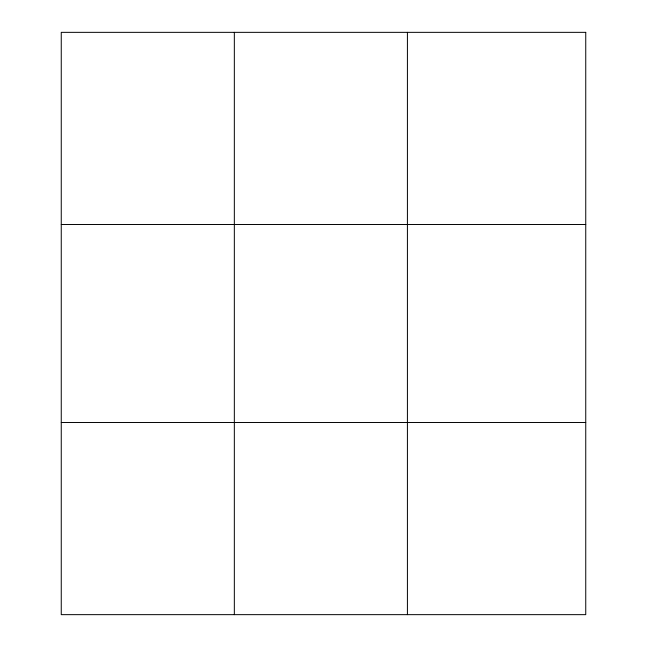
<?xml version="1.0" encoding="UTF-8"?>
<svg xmlns="http://www.w3.org/2000/svg" width="647" height="647" viewBox="0 0 647 647"><rect width="100%" height="100%" fill="white"/><g stroke="black" fill="none" stroke-linecap="round" stroke-linejoin="round"><path stroke-width="0.97" d="M234.335 614.65L234.335 32.35M407.416 614.65L407.416 32.35M61.255 224.509L585.745 224.509M61.255 422.491L585.745 422.491M585.745 32.35L585.745 614.65L61.255 614.65L61.255 32.35L585.745 32.35"/></g></svg>
